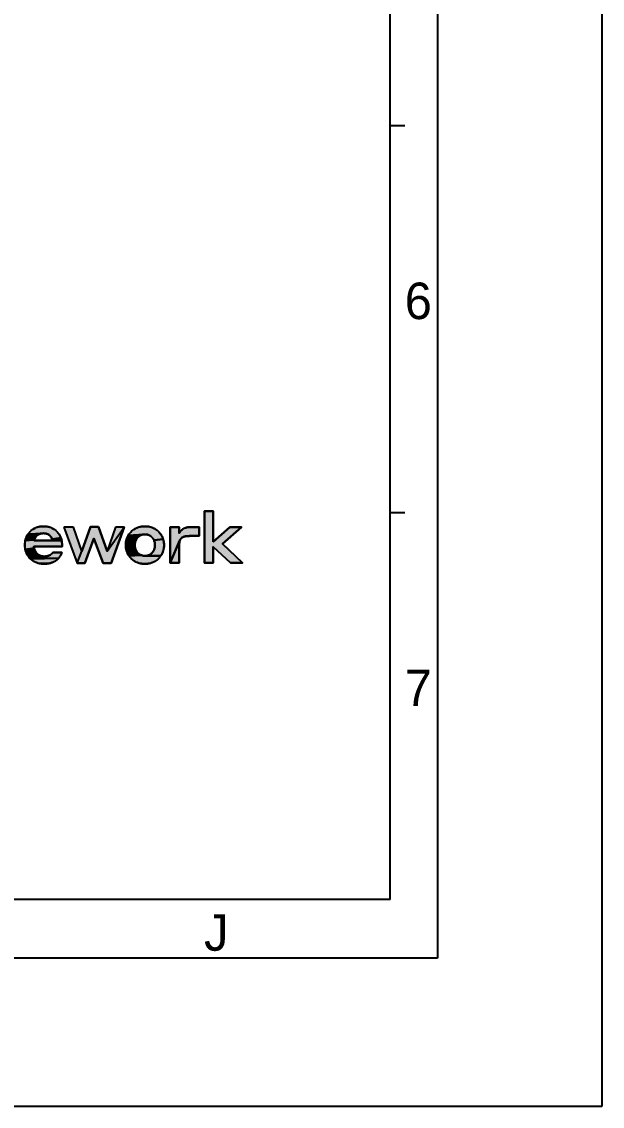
# Model space of a CAD drawing. Header units: millimetres. Extents: x 0 to 594, y 0 to 420.
# Drawn here: x 514.4 to 594, y 0 to 148.5 of the extents above; entities that cross this region are included whole.
import ezdxf

# ---------------------------------------------------------------- set-up
doc = ezdxf.new("R2010")
doc.units = ezdxf.units.MM
doc.header["$LTSCALE"] = 32.67
doc.layers.get('0').update_dxf_attribs({"linetype": 'CONTINUOUS'})
doc.styles.add('TEXTSTYLE_2', font='txt')

msp = doc.modelspace()

# ---------------------------------------------------------------- hatches: boundary and pattern name
at = {"linetype": 'CONTINUOUS'}
for points in [[(540.691, 77.314), (542.932, 79.303), (544.544, 79.303), (541.947, 77.024), (544.679, 74.417), (543.028, 74.417), (540.691, 76.638), (540.691, 74.417), (539.475, 74.417), (539.475, 81.524), (540.691, 81.524)], [(517.206, 79.421), (517.416, 79.428), (517.628, 79.421), (517.834, 79.401), (518.032, 79.366), (518.223, 79.319), (518.407, 79.259), (518.582, 79.186), (518.749, 79.101), (518.907, 79.004), (519.056, 78.896), (519.195, 78.776), (519.324, 78.645), (519.442, 78.503), (519.55, 78.351), (519.646, 78.188), (519.731, 78.016), (519.804, 77.834), (518.617, 77.693), (518.578, 77.779), (518.534, 77.86), (518.486, 77.937), (518.434, 78.009), (518.377, 78.076), (518.317, 78.138), (518.252, 78.195), (518.184, 78.247), (518.112, 78.293), (518.037, 78.335), (517.958, 78.371), (517.875, 78.402), (517.79, 78.427), (517.701, 78.447), (517.609, 78.461), (517.514, 78.47), (517.416, 78.472), (517.313, 78.469), (515.285, 78.358), (515.393, 78.507), (515.512, 78.647), (515.642, 78.776), (515.781, 78.895), (515.93, 79.003), (516.088, 79.099), (516.254, 79.184), (516.43, 79.257), (516.613, 79.318), (516.803, 79.366), (517.001, 79.4)], [(524.955, 79.342), (526.152, 76.049), (528.47, 79.303), (526.684, 74.378), (525.573, 74.378), (524.327, 77.777), (523.091, 74.378), (522.01, 74.378), (522.657, 76.02), (523.864, 79.342)], [(531.316, 79.428), (531.526, 79.421), (531.73, 79.399), (531.929, 79.364), (532.122, 79.315), (532.308, 79.254), (532.487, 79.179), (532.658, 79.093), (532.82, 78.995), (532.974, 78.886), (533.118, 78.766), (533.253, 78.635), (533.377, 78.495), (533.49, 78.345), (533.592, 78.187), (533.682, 78.019), (533.759, 77.844), (533.824, 77.661), (532.566, 77.514), (532.521, 77.61), (532.469, 77.7), (532.412, 77.786), (532.348, 77.867), (532.279, 77.942), (532.204, 78.011), (532.124, 78.075), (532.039, 78.132), (531.948, 78.182), (531.854, 78.225), (531.754, 78.261), (531.651, 78.29), (531.543, 78.311), (531.431, 78.323), (531.316, 78.328), (531.199, 78.323), (529.028, 78.187), (529.13, 78.345), (529.243, 78.495), (529.367, 78.635), (529.501, 78.766), (529.646, 78.886), (529.8, 78.995), (529.963, 79.093), (530.134, 79.179), (530.314, 79.254), (530.501, 79.315), (530.695, 79.364), (530.896, 79.399), (531.103, 79.421)], [(537.484, 79.329), (537.61, 79.332), (538.75, 79.332), (538.75, 78.106), (537.446, 78.106), (537.319, 78.104), (537.199, 78.098), (537.085, 78.089), (536.979, 78.076), (536.878, 78.06), (536.784, 78.039), (536.696, 78.015), (536.614, 77.987), (536.539, 77.955), (536.468, 77.919), (536.404, 77.879), (536.345, 77.835), (536.287, 77.783), (536.235, 77.726), (536.19, 77.663), (536.15, 77.596), (536.116, 77.524), (534.8, 74.417), (534.8, 79.303), (536.027, 79.303), (536.027, 78.482), (536.055, 78.542), (536.091, 78.608), (536.136, 78.678), (536.189, 78.752), (536.253, 78.827), (536.327, 78.902), (536.39, 78.958), (536.46, 79.012), (536.537, 79.064), (536.622, 79.113), (536.714, 79.159), (536.815, 79.201), (536.924, 79.238), (537.042, 79.27), (537.143, 79.292), (537.25, 79.309), (537.364, 79.321)], [(518.681, 77.507), (519.912, 77.443), (519.947, 77.234), (519.968, 77.017), (519.975, 76.657), (516.093, 76.657), (516.105, 76.55), (516.123, 76.445), (514.921, 76.256), (514.886, 76.451), (514.865, 76.653), (514.857, 76.86), (514.865, 77.073), (514.886, 77.28), (514.921, 77.48), (516.159, 77.599), (516.132, 77.507)], [(516.191, 77.688), (516.159, 77.599), (514.921, 77.48), (514.969, 77.672), (516.27, 77.853), (516.228, 77.773)], [(516.316, 77.929), (516.27, 77.853), (514.969, 77.672), (515.03, 77.856), (516.367, 78)], [(516.423, 78.067), (516.367, 78), (515.03, 77.856), (515.103, 78.032), (516.548, 78.187), (516.484, 78.13)], [(516.617, 78.24), (516.548, 78.187), (515.103, 78.032), (515.188, 78.2), (516.768, 78.33), (516.69, 78.287)], [(516.849, 78.367), (516.768, 78.33), (515.188, 78.2), (515.285, 78.358), (517.313, 78.469), (517.213, 78.46), (517.116, 78.446), (517.023, 78.425), (516.934, 78.399)], [(519.804, 77.834), (519.865, 77.643), (519.912, 77.443), (518.681, 77.507), (518.651, 77.602), (518.617, 77.693)], [(529.984, 77.307), (529.959, 77.2), (528.687, 77.07), (528.71, 77.273), (530.017, 77.41)], [(530.056, 77.51), (530.017, 77.41), (528.71, 77.273), (528.747, 77.47), (530.101, 77.605)], [(530.153, 77.696), (530.101, 77.605), (528.747, 77.47), (528.797, 77.661), (530.211, 77.782)], [(530.275, 77.863), (530.211, 77.782), (528.797, 77.661), (528.862, 77.844), (530.42, 78.008), (530.345, 77.939)], [(530.5, 78.072), (530.42, 78.008), (528.862, 77.844), (528.939, 78.019), (530.677, 78.18), (530.586, 78.129)], [(530.772, 78.224), (530.677, 78.18), (528.939, 78.019), (529.028, 78.187), (531.199, 78.323), (531.086, 78.31), (530.977, 78.289), (530.873, 78.26)], [(533.824, 77.661), (533.875, 77.47), (533.912, 77.273), (533.935, 77.07), (533.942, 76.86), (533.935, 76.65), (533.912, 76.447), (533.875, 76.249), (533.824, 76.059), (533.759, 75.876), (533.682, 75.7), (533.592, 75.533), (533.49, 75.374), (531.431, 75.396), (531.543, 75.409), (531.651, 75.43), (531.754, 75.458), (531.854, 75.494), (531.948, 75.538), (532.039, 75.588), (532.124, 75.645), (532.204, 75.708), (532.279, 75.778), (532.348, 75.853), (532.412, 75.934), (532.469, 76.019), (532.521, 76.11), (532.566, 76.206), (532.605, 76.306), (532.638, 76.409), (532.663, 76.517), (532.682, 76.628), (532.693, 76.743), (532.697, 76.86), (532.693, 76.977), (532.682, 77.092), (532.663, 77.203), (532.638, 77.31), (532.605, 77.414), (532.566, 77.514)], [(536.027, 76.985), (536.027, 74.417), (534.8, 74.417), (536.116, 77.524), (536.088, 77.447), (536.066, 77.365), (536.048, 77.278), (536.036, 77.186), (536.029, 77.088)], [(516.148, 76.343), (516.178, 76.244), (514.969, 76.066), (514.921, 76.256), (516.123, 76.445)], [(516.215, 76.149), (516.258, 76.057), (515.031, 75.884), (514.969, 76.066), (516.178, 76.244)], [(516.361, 75.887), (516.421, 75.809), (515.105, 75.709), (515.031, 75.884), (516.258, 76.057), (516.307, 75.97)], [(516.486, 75.735), (516.556, 75.666), (515.192, 75.542), (515.105, 75.709), (516.421, 75.809)], [(518.68, 75.816), (518.7, 75.846), (519.917, 75.846), (519.894, 75.739), (519.854, 75.62), (519.797, 75.491), (519.722, 75.357), (519.628, 75.22), (519.516, 75.082), (515.655, 74.961), (515.523, 75.092), (515.401, 75.233), (517.513, 75.315), (517.605, 75.317), (517.692, 75.322), (517.775, 75.331), (517.854, 75.343), (517.928, 75.357), (518.016, 75.379), (518.098, 75.404), (518.174, 75.432), (518.244, 75.463), (518.308, 75.496), (518.367, 75.53), (518.421, 75.565), (518.47, 75.601), (518.528, 75.648), (518.577, 75.695), (518.619, 75.739), (518.653, 75.779)], [(529.94, 77.089), (529.929, 76.976), (529.925, 76.86), (528.687, 76.65), (528.68, 76.86), (528.687, 77.07), (529.959, 77.2)], [(529.929, 76.744), (529.94, 76.631), (528.71, 76.447), (528.687, 76.65), (529.925, 76.86)], [(529.959, 76.52), (529.984, 76.413), (528.747, 76.249), (528.71, 76.447), (529.94, 76.631)], [(530.017, 76.31), (530.056, 76.21), (528.797, 76.059), (528.747, 76.249), (529.984, 76.413)], [(530.101, 76.115), (530.153, 76.024), (528.862, 75.876), (528.797, 76.059), (530.056, 76.21)], [(530.211, 75.938), (530.275, 75.857), (528.939, 75.7), (528.862, 75.876), (530.153, 76.024)], [(530.42, 75.711), (530.5, 75.648), (529.028, 75.533), (528.939, 75.7), (530.275, 75.857), (530.345, 75.781)], [(516.712, 75.545), (516.797, 75.493), (515.29, 75.383), (515.192, 75.542), (516.556, 75.666), (516.632, 75.603)], [(516.981, 75.408), (517.079, 75.375), (515.401, 75.233), (515.29, 75.383), (516.797, 75.493), (516.887, 75.448)], [(517.513, 75.315), (515.401, 75.233), (517.079, 75.375), (517.182, 75.349), (517.288, 75.33), (517.399, 75.319)], [(519.418, 74.98), (519.309, 74.881), (519.188, 74.785), (519.054, 74.694), (518.908, 74.61), (518.75, 74.532), (518.578, 74.464), (518.393, 74.405), (516.864, 74.357), (516.664, 74.406), (516.472, 74.469), (516.29, 74.544), (516.116, 74.631), (515.953, 74.73), (515.799, 74.84), (515.655, 74.961), (519.516, 75.082)], [(518.235, 74.366), (518.068, 74.334), (517.893, 74.311), (517.707, 74.297), (517.513, 74.292), (517.289, 74.299), (517.073, 74.321), (516.864, 74.357), (518.393, 74.405)], [(530.677, 75.539), (530.772, 75.496), (529.13, 75.374), (529.028, 75.533), (530.5, 75.648), (530.586, 75.59)], [(531.316, 75.392), (531.431, 75.396), (533.49, 75.374), (533.377, 75.225), (533.253, 75.084), (533.118, 74.954), (532.974, 74.834), (532.82, 74.725), (532.658, 74.627), (532.487, 74.54), (532.308, 74.466), (532.122, 74.404), (531.929, 74.355), (531.73, 74.32), (531.526, 74.298), (531.316, 74.291), (531.103, 74.298), (530.896, 74.32), (530.695, 74.355), (530.501, 74.404), (530.314, 74.466), (530.134, 74.54), (529.963, 74.627), (529.8, 74.725), (529.646, 74.834), (529.501, 74.954), (529.367, 75.084), (529.243, 75.225), (529.13, 75.374), (530.772, 75.496), (530.873, 75.459), (530.977, 75.43), (531.086, 75.409), (531.199, 75.396)]]:
    msp.add_hatch(color=7, dxfattribs=at).paths.add_polyline_path(points)

# ---------------------------------------------------------------- linework, layer by layer
at = {"color": 7, "linetype": 'CONTINUOUS'}
for p, q in [((594, 0), (594, 420)), ((571.422, 405.309), (571.422, 20.309)), ((564.922, 28.309), (564.922, 397.309)), ((564.922, 134.309), (566.922, 134.309)), ((540.691, 81.524), (539.475, 81.524)), ((539.475, 81.524), (539.475, 74.417)), ((540.691, 77.314), (540.691, 81.524)), ((564.922, 81.309), (566.922, 81.309)), ((521.527, 79.303), (520.185, 79.303)), ((520.185, 79.303), (522.01, 74.378)), ((522.657, 76.02), (521.527, 79.303)), ((523.864, 79.342), (522.657, 76.02)), ((524.955, 79.342), (523.864, 79.342)), ((526.152, 76.049), (524.955, 79.342)), ((527.272, 79.303), (526.152, 76.049)), ((526.684, 74.378), (528.47, 79.303)), ((528.47, 79.303), (527.272, 79.303)), ((536.027, 79.303), (534.8, 79.303)), ((534.8, 79.303), (534.8, 74.417)), ((536.027, 78.482), (536.027, 79.303)), ((538.75, 79.332), (537.61, 79.332)), ((538.75, 78.106), (538.75, 79.332)), ((542.932, 79.303), (540.691, 77.314)), ((541.947, 77.024), (544.544, 79.303)), ((544.544, 79.303), (542.932, 79.303)), ((518.681, 77.507), (516.132, 77.507)), ((523.091, 74.378), (524.327, 77.777)), ((524.327, 77.777), (525.573, 74.378)), ((537.446, 78.106), (538.75, 78.106)), ((516.093, 76.657), (519.975, 76.657)), ((519.917, 75.846), (518.7, 75.846)), ((536.027, 74.417), (536.027, 76.985)), ((540.691, 76.638), (543.028, 74.417)), ((540.691, 74.417), (540.691, 76.638)), ((544.679, 74.417), (541.947, 77.024)), ((522.01, 74.378), (523.091, 74.378)), ((525.573, 74.378), (526.684, 74.378)), ((534.8, 74.417), (536.027, 74.417)), ((539.475, 74.417), (540.691, 74.417)), ((543.028, 74.417), (544.679, 74.417)), ((564.922, 28.309), (26.422, 28.309)), ((571.422, 20.309), (20.422, 20.309)), ((0, 0), (594, 0))]:
    msp.add_line(p, q, dxfattribs=at)
for points in [[(540.691, 77.314), (542.932, 79.303), (544.544, 79.303), (541.947, 77.024), (544.679, 74.417), (543.028, 74.417), (540.691, 76.638), (540.691, 74.417), (539.475, 74.417), (539.475, 81.524), (540.691, 81.524), (540.691, 77.314)], [(517.416, 79.428), (517.351, 79.428), (517.285, 79.426), (517.221, 79.422), (517.157, 79.418), (517.094, 79.411), (517.031, 79.404), (516.969, 79.395), (516.907, 79.386), (516.846, 79.374), (516.786, 79.362), (516.727, 79.348), (516.668, 79.333), (516.61, 79.317), (516.553, 79.3), (516.496, 79.281), (516.44, 79.261), (516.385, 79.24), (516.331, 79.218), (516.277, 79.195), (516.224, 79.17), (516.172, 79.145), (516.121, 79.118), (516.071, 79.09), (516.022, 79.061), (515.973, 79.031), (515.925, 79), (515.878, 78.967), (515.832, 78.934), (515.787, 78.9), (515.743, 78.864), (515.7, 78.828), (515.657, 78.791), (515.616, 78.752), (515.576, 78.713), (515.536, 78.672), (515.498, 78.631), (515.46, 78.588), (515.424, 78.545), (515.388, 78.501), (515.354, 78.456), (515.321, 78.41), (515.288, 78.363), (515.257, 78.315), (515.227, 78.266), (515.198, 78.216), (515.17, 78.166), (515.143, 78.114), (515.117, 78.062), (515.093, 78.009), (515.069, 77.955), (515.047, 77.901), (515.026, 77.845), (515.006, 77.789), (514.987, 77.732), (514.97, 77.674), (514.953, 77.616), (514.938, 77.557), (514.924, 77.497), (514.912, 77.436), (514.901, 77.375), (514.891, 77.313), (514.882, 77.25), (514.874, 77.187), (514.868, 77.123), (514.864, 77.058), (514.86, 76.992), (514.858, 76.927), (514.857, 76.86)], [(517.206, 79.421), (517.416, 79.428), (517.628, 79.421), (517.834, 79.401), (518.032, 79.366), (518.223, 79.319), (518.407, 79.259), (518.582, 79.186), (518.749, 79.101), (518.907, 79.004), (519.056, 78.896), (519.195, 78.776), (519.324, 78.645), (519.442, 78.503), (519.55, 78.351), (519.646, 78.188), (519.731, 78.016), (519.804, 77.834), (518.617, 77.693), (518.578, 77.779), (518.534, 77.86), (518.486, 77.937), (518.434, 78.009), (518.377, 78.076), (518.317, 78.138), (518.252, 78.195), (518.184, 78.247), (518.112, 78.293), (518.037, 78.335), (517.958, 78.371), (517.875, 78.402), (517.79, 78.427), (517.701, 78.447), (517.609, 78.461), (517.514, 78.47), (517.416, 78.472), (517.313, 78.469), (515.285, 78.358), (515.393, 78.507), (515.512, 78.647), (515.642, 78.776), (515.781, 78.895), (515.93, 79.003), (516.088, 79.099), (516.254, 79.184), (516.43, 79.257), (516.613, 79.318), (516.803, 79.366), (517.001, 79.4), (517.206, 79.421)], [(519.975, 76.792), (519.974, 76.863), (519.972, 76.932), (519.969, 77.001), (519.964, 77.069), (519.958, 77.137), (519.951, 77.203), (519.942, 77.269), (519.932, 77.334), (519.921, 77.398), (519.909, 77.461), (519.895, 77.524), (519.88, 77.585), (519.864, 77.646), (519.846, 77.706), (519.828, 77.765), (519.808, 77.823), (519.787, 77.881), (519.765, 77.937), (519.742, 77.993), (519.717, 78.047), (519.691, 78.101), (519.665, 78.154), (519.637, 78.205), (519.608, 78.256), (519.578, 78.306), (519.547, 78.355), (519.515, 78.403), (519.481, 78.45), (519.447, 78.496), (519.412, 78.541), (519.375, 78.585), (519.338, 78.629), (519.3, 78.671), (519.26, 78.712), (519.22, 78.751), (519.179, 78.79), (519.137, 78.828), (519.093, 78.865), (519.049, 78.901), (519.004, 78.935), (518.958, 78.969), (518.911, 79.001), (518.864, 79.032), (518.815, 79.063), (518.766, 79.092), (518.715, 79.12), (518.664, 79.146), (518.612, 79.172), (518.559, 79.196), (518.506, 79.22), (518.451, 79.242), (518.396, 79.263), (518.34, 79.283), (518.284, 79.301), (518.226, 79.318), (518.168, 79.334), (518.109, 79.349), (518.049, 79.363), (517.989, 79.375), (517.928, 79.386), (517.866, 79.396), (517.804, 79.405), (517.741, 79.412), (517.677, 79.418), (517.613, 79.422), (517.548, 79.426), (517.483, 79.428), (517.416, 79.428)], [(524.955, 79.342), (526.152, 76.049), (528.47, 79.303), (526.684, 74.378), (525.573, 74.378), (524.327, 77.777), (523.091, 74.378), (522.01, 74.378), (522.657, 76.02), (523.864, 79.342), (524.955, 79.342)], [(531.316, 79.428), (531.25, 79.428), (531.186, 79.426), (531.121, 79.422), (531.058, 79.418), (530.994, 79.412), (530.932, 79.404), (530.87, 79.396), (530.808, 79.386), (530.747, 79.375), (530.687, 79.362), (530.627, 79.349), (530.568, 79.334), (530.509, 79.318), (530.452, 79.3), (530.394, 79.282), (530.338, 79.262), (530.282, 79.242), (530.227, 79.22), (530.173, 79.196), (530.119, 79.172), (530.066, 79.147), (530.014, 79.12), (529.963, 79.093), (529.912, 79.064), (529.863, 79.035), (529.814, 79.004), (529.766, 78.972), (529.718, 78.939), (529.672, 78.905), (529.626, 78.871), (529.582, 78.835), (529.538, 78.798), (529.495, 78.76), (529.453, 78.722), (529.412, 78.682), (529.373, 78.641), (529.334, 78.6), (529.295, 78.557), (529.258, 78.514), (529.222, 78.47), (529.187, 78.425), (529.154, 78.379), (529.121, 78.332), (529.089, 78.284), (529.058, 78.236), (529.028, 78.187), (529, 78.137), (528.972, 78.086), (528.946, 78.034), (528.921, 77.982), (528.897, 77.929), (528.874, 77.875), (528.853, 77.821), (528.832, 77.765), (528.813, 77.709), (528.795, 77.653), (528.778, 77.595), (528.763, 77.537), (528.749, 77.479), (528.736, 77.42), (528.724, 77.36), (528.714, 77.299), (528.705, 77.238), (528.697, 77.177), (528.691, 77.114), (528.686, 77.052), (528.683, 76.988), (528.68, 76.924), (528.68, 76.86)], [(531.316, 79.428), (531.526, 79.421), (531.73, 79.399), (531.929, 79.364), (532.122, 79.315), (532.308, 79.254), (532.487, 79.179), (532.658, 79.093), (532.82, 78.995), (532.974, 78.886), (533.118, 78.766), (533.253, 78.635), (533.377, 78.495), (533.49, 78.345), (533.592, 78.187), (533.682, 78.019), (533.759, 77.844), (533.824, 77.661), (532.566, 77.514), (532.521, 77.61), (532.469, 77.7), (532.412, 77.786), (532.348, 77.867), (532.279, 77.942), (532.204, 78.011), (532.124, 78.075), (532.039, 78.132), (531.948, 78.182), (531.854, 78.225), (531.754, 78.261), (531.651, 78.29), (531.543, 78.311), (531.431, 78.323), (531.316, 78.328), (531.199, 78.323), (529.028, 78.187), (529.13, 78.345), (529.243, 78.495), (529.367, 78.635), (529.501, 78.766), (529.646, 78.886), (529.8, 78.995), (529.963, 79.093), (530.134, 79.179), (530.314, 79.254), (530.501, 79.315), (530.695, 79.364), (530.896, 79.399), (531.103, 79.421), (531.316, 79.428)], [(533.942, 76.86), (533.941, 76.924), (533.939, 76.988), (533.936, 77.052), (533.931, 77.114), (533.925, 77.177), (533.917, 77.238), (533.908, 77.299), (533.897, 77.36), (533.886, 77.42), (533.873, 77.479), (533.859, 77.537), (533.843, 77.595), (533.826, 77.653), (533.808, 77.709), (533.789, 77.765), (533.768, 77.821), (533.747, 77.875), (533.724, 77.929), (533.7, 77.982), (533.674, 78.034), (533.648, 78.086), (533.62, 78.137), (533.592, 78.187), (533.562, 78.236), (533.531, 78.284), (533.499, 78.332), (533.466, 78.379), (533.432, 78.425), (533.397, 78.47), (533.361, 78.514), (533.324, 78.557), (533.286, 78.6), (533.247, 78.641), (533.207, 78.682), (533.166, 78.722), (533.124, 78.76), (533.081, 78.798), (533.038, 78.835), (532.993, 78.871), (532.948, 78.905), (532.901, 78.939), (532.854, 78.972), (532.806, 79.004), (532.757, 79.035), (532.708, 79.064), (532.658, 79.093), (532.606, 79.12), (532.555, 79.147), (532.502, 79.172), (532.449, 79.196), (532.394, 79.22), (532.34, 79.242), (532.284, 79.262), (532.228, 79.282), (532.171, 79.3), (532.114, 79.318), (532.056, 79.334), (531.997, 79.349), (531.938, 79.362), (531.878, 79.375), (531.818, 79.386), (531.757, 79.396), (531.695, 79.404), (531.633, 79.412), (531.571, 79.418), (531.508, 79.422), (531.444, 79.426), (531.38, 79.428), (531.316, 79.428)], [(537.484, 79.329), (537.61, 79.332), (538.75, 79.332), (538.75, 78.106), (537.446, 78.106), (537.319, 78.104), (537.199, 78.098), (537.085, 78.089), (536.979, 78.076), (536.878, 78.06), (536.784, 78.039), (536.696, 78.015), (536.614, 77.987), (536.539, 77.955), (536.468, 77.919), (536.404, 77.879), (536.345, 77.835), (536.287, 77.783), (536.235, 77.726), (536.19, 77.663), (536.15, 77.596), (536.116, 77.524), (534.8, 74.417), (534.8, 79.303), (536.027, 79.303), (536.027, 78.482), (536.055, 78.542), (536.091, 78.608), (536.136, 78.678), (536.189, 78.752), (536.253, 78.827), (536.327, 78.902), (536.39, 78.958), (536.46, 79.012), (536.537, 79.064), (536.622, 79.113), (536.714, 79.159), (536.815, 79.201), (536.924, 79.238), (537.042, 79.27), (537.143, 79.292), (537.25, 79.309), (537.364, 79.321), (537.484, 79.329)], [(537.61, 79.332), (537.57, 79.332), (537.53, 79.331), (537.491, 79.329), (537.453, 79.328), (537.416, 79.325), (537.379, 79.323), (537.342, 79.319), (537.306, 79.316), (537.271, 79.311), (537.237, 79.307), (537.203, 79.302), (537.169, 79.296), (537.137, 79.29), (537.105, 79.284), (537.073, 79.277), (537.042, 79.27), (537.007, 79.262), (536.974, 79.253), (536.94, 79.243), (536.908, 79.233), (536.876, 79.223), (536.845, 79.212), (536.815, 79.201), (536.785, 79.19), (536.756, 79.178), (536.728, 79.166), (536.7, 79.153), (536.673, 79.14), (536.647, 79.127), (536.622, 79.113), (536.593, 79.097), (536.564, 79.081), (536.537, 79.064), (536.51, 79.047), (536.485, 79.03), (536.46, 79.012), (536.436, 78.994), (536.412, 78.976), (536.39, 78.958), (536.368, 78.939), (536.347, 78.921), (536.327, 78.902), (536.305, 78.882), (536.285, 78.861), (536.265, 78.841), (536.246, 78.82), (536.228, 78.8), (536.211, 78.779), (536.194, 78.759), (536.179, 78.738), (536.164, 78.718), (536.149, 78.698), (536.136, 78.678), (536.123, 78.659), (536.11, 78.639), (536.099, 78.62), (536.088, 78.601), (536.077, 78.583), (536.067, 78.565), (536.058, 78.548), (536.049, 78.53), (536.041, 78.514), (536.034, 78.498), (536.027, 78.482)], [(518.681, 77.507), (519.912, 77.443), (519.947, 77.234), (519.968, 77.017), (519.975, 76.657), (516.093, 76.657), (516.105, 76.55), (516.123, 76.445), (514.921, 76.256), (514.886, 76.451), (514.865, 76.653), (514.857, 76.86), (514.865, 77.073), (514.886, 77.28), (514.921, 77.48), (516.159, 77.599), (516.132, 77.507), (518.681, 77.507)], [(516.191, 77.688), (516.159, 77.599), (514.921, 77.48), (514.969, 77.672), (516.27, 77.853), (516.228, 77.773), (516.191, 77.688)], [(516.316, 77.929), (516.27, 77.853), (514.969, 77.672), (515.03, 77.856), (516.367, 78), (516.316, 77.929)], [(516.423, 78.067), (516.367, 78), (515.03, 77.856), (515.103, 78.032), (516.548, 78.187), (516.484, 78.13), (516.423, 78.067)], [(516.617, 78.24), (516.548, 78.187), (515.103, 78.032), (515.188, 78.2), (516.768, 78.33), (516.69, 78.287), (516.617, 78.24)], [(516.849, 78.367), (516.768, 78.33), (515.188, 78.2), (515.285, 78.358), (517.313, 78.469), (517.213, 78.46), (517.116, 78.446), (517.023, 78.425), (516.934, 78.399), (516.849, 78.367)], [(516.132, 77.507), (516.14, 77.536), (516.148, 77.565), (516.157, 77.593), (516.166, 77.622), (516.176, 77.649), (516.186, 77.677), (516.197, 77.704), (516.208, 77.73), (516.22, 77.756), (516.232, 77.782), (516.245, 77.807), (516.258, 77.832), (516.272, 77.857), (516.286, 77.881), (516.3, 77.904), (516.315, 77.928), (516.331, 77.951), (516.347, 77.973), (516.363, 77.995), (516.38, 78.016), (516.397, 78.037), (516.415, 78.058), (516.433, 78.078), (516.451, 78.098), (516.47, 78.117), (516.49, 78.136), (516.51, 78.154), (516.53, 78.172), (516.55, 78.189), (516.571, 78.206), (516.593, 78.222), (516.615, 78.238), (516.637, 78.254), (516.66, 78.269), (516.683, 78.283), (516.707, 78.297), (516.73, 78.31), (516.755, 78.323), (516.78, 78.336), (516.805, 78.348), (516.83, 78.359), (516.856, 78.37), (516.882, 78.38), (516.909, 78.39), (516.936, 78.399), (516.963, 78.408), (516.991, 78.416), (517.019, 78.424), (517.047, 78.431), (517.076, 78.437), (517.105, 78.443), (517.135, 78.449), (517.165, 78.454), (517.195, 78.458), (517.226, 78.462), (517.257, 78.465), (517.288, 78.468), (517.32, 78.47), (517.352, 78.471), (517.384, 78.472), (517.416, 78.472)], [(517.416, 78.472), (517.448, 78.472), (517.479, 78.471), (517.509, 78.47), (517.54, 78.468), (517.57, 78.465), (517.6, 78.462), (517.629, 78.458), (517.658, 78.454), (517.687, 78.449), (517.716, 78.444), (517.744, 78.438), (517.772, 78.431), (517.8, 78.424), (517.827, 78.417), (517.854, 78.408), (517.881, 78.4), (517.907, 78.39), (517.933, 78.381), (517.959, 78.37), (517.985, 78.359), (518.01, 78.348), (518.034, 78.336), (518.059, 78.324), (518.083, 78.311), (518.106, 78.297), (518.129, 78.283), (518.152, 78.268), (518.175, 78.253), (518.197, 78.238), (518.219, 78.221), (518.24, 78.205), (518.261, 78.188), (518.282, 78.17), (518.302, 78.152), (518.322, 78.133), (518.342, 78.114), (518.361, 78.094), (518.379, 78.074), (518.398, 78.053), (518.415, 78.032), (518.433, 78.01), (518.45, 77.988), (518.466, 77.965), (518.483, 77.942), (518.498, 77.918), (518.514, 77.894), (518.529, 77.87), (518.543, 77.845), (518.557, 77.819), (518.571, 77.793), (518.584, 77.766), (518.596, 77.739), (518.609, 77.712), (518.62, 77.684), (518.632, 77.656), (518.642, 77.627), (518.653, 77.597), (518.663, 77.568), (518.672, 77.537), (518.681, 77.507)], [(519.804, 77.834), (519.865, 77.643), (519.912, 77.443), (518.681, 77.507), (518.651, 77.602), (518.617, 77.693), (519.804, 77.834)], [(529.984, 77.307), (529.959, 77.2), (528.687, 77.07), (528.71, 77.273), (530.017, 77.41), (529.984, 77.307)], [(530.056, 77.51), (530.017, 77.41), (528.71, 77.273), (528.747, 77.47), (530.101, 77.605), (530.056, 77.51)], [(530.153, 77.696), (530.101, 77.605), (528.747, 77.47), (528.797, 77.661), (530.211, 77.782), (530.153, 77.696)], [(530.275, 77.863), (530.211, 77.782), (528.797, 77.661), (528.862, 77.844), (530.42, 78.008), (530.345, 77.939), (530.275, 77.863)], [(530.5, 78.072), (530.42, 78.008), (528.862, 77.844), (528.939, 78.019), (530.677, 78.18), (530.586, 78.129), (530.5, 78.072)], [(530.772, 78.224), (530.677, 78.18), (528.939, 78.019), (529.028, 78.187), (531.199, 78.323), (531.086, 78.31), (530.977, 78.289), (530.873, 78.26), (530.772, 78.224)], [(529.925, 76.86), (529.926, 76.896), (529.927, 76.931), (529.929, 76.966), (529.931, 77.001), (529.934, 77.035), (529.938, 77.07), (529.942, 77.104), (529.948, 77.138), (529.953, 77.171), (529.96, 77.204), (529.967, 77.237), (529.975, 77.27), (529.983, 77.302), (529.992, 77.334), (530.002, 77.366), (530.012, 77.397), (530.023, 77.428), (530.035, 77.458), (530.047, 77.489), (530.059, 77.518), (530.073, 77.548), (530.087, 77.577), (530.101, 77.605), (530.116, 77.633), (530.132, 77.661), (530.148, 77.688), (530.165, 77.715), (530.183, 77.742), (530.201, 77.768), (530.219, 77.793), (530.238, 77.818), (530.258, 77.842), (530.278, 77.866), (530.299, 77.89), (530.32, 77.913), (530.341, 77.935), (530.364, 77.957), (530.386, 77.979), (530.41, 78), (530.433, 78.02), (530.458, 78.04), (530.482, 78.059), (530.508, 78.077), (530.533, 78.095), (530.559, 78.113), (530.586, 78.129), (530.613, 78.146), (530.641, 78.161), (530.669, 78.176), (530.697, 78.19), (530.726, 78.204), (530.755, 78.217), (530.785, 78.229), (530.815, 78.241), (530.846, 78.252), (530.877, 78.262), (530.908, 78.271), (530.94, 78.28), (530.973, 78.288), (531.005, 78.296), (531.038, 78.302), (531.072, 78.308), (531.105, 78.313), (531.139, 78.318), (531.174, 78.321), (531.209, 78.324), (531.244, 78.326), (531.28, 78.327), (531.316, 78.328)], [(531.316, 78.328), (531.351, 78.327), (531.386, 78.326), (531.421, 78.324), (531.456, 78.321), (531.49, 78.318), (531.524, 78.313), (531.557, 78.308), (531.59, 78.303), (531.623, 78.296), (531.655, 78.289), (531.687, 78.281), (531.719, 78.272), (531.75, 78.263), (531.781, 78.253), (531.811, 78.242), (531.841, 78.23), (531.87, 78.218), (531.9, 78.205), (531.928, 78.192), (531.957, 78.178), (531.984, 78.163), (532.012, 78.148), (532.039, 78.132), (532.065, 78.115), (532.091, 78.098), (532.117, 78.08), (532.142, 78.061), (532.166, 78.042), (532.19, 78.023), (532.214, 78.003), (532.237, 77.982), (532.26, 77.961), (532.282, 77.939), (532.303, 77.917), (532.324, 77.894), (532.345, 77.87), (532.365, 77.846), (532.385, 77.822), (532.404, 77.797), (532.422, 77.772), (532.44, 77.746), (532.457, 77.719), (532.474, 77.693), (532.49, 77.665), (532.506, 77.638), (532.521, 77.61), (532.535, 77.581), (532.549, 77.552), (532.563, 77.523), (532.575, 77.493), (532.588, 77.463), (532.599, 77.432), (532.61, 77.401), (532.62, 77.37), (532.63, 77.338), (532.639, 77.306), (532.647, 77.273), (532.655, 77.241), (532.662, 77.207), (532.669, 77.174), (532.674, 77.14), (532.68, 77.106), (532.684, 77.072), (532.688, 77.037), (532.691, 77.002), (532.693, 76.967), (532.695, 76.932), (532.696, 76.896), (532.697, 76.86)], [(533.824, 77.661), (533.875, 77.47), (533.912, 77.273), (533.935, 77.07), (533.942, 76.86), (533.935, 76.65), (533.912, 76.447), (533.875, 76.249), (533.824, 76.059), (533.759, 75.876), (533.682, 75.7), (533.592, 75.533), (533.49, 75.374), (531.431, 75.396), (531.543, 75.409), (531.651, 75.43), (531.754, 75.458), (531.854, 75.494), (531.948, 75.538), (532.039, 75.588), (532.124, 75.645), (532.204, 75.708), (532.279, 75.778), (532.348, 75.853), (532.412, 75.934), (532.469, 76.019), (532.521, 76.11), (532.566, 76.206), (532.605, 76.306), (532.638, 76.409), (532.663, 76.517), (532.682, 76.628), (532.693, 76.743), (532.697, 76.86), (532.693, 76.977), (532.682, 77.092), (532.663, 77.203), (532.638, 77.31), (532.605, 77.414), (532.566, 77.514), (533.824, 77.661)], [(536.027, 76.985), (536.027, 74.417), (534.8, 74.417), (536.116, 77.524), (536.088, 77.447), (536.066, 77.365), (536.048, 77.278), (536.036, 77.186), (536.029, 77.088), (536.027, 76.985)], [(536.027, 76.985), (536.027, 77.018), (536.028, 77.051), (536.029, 77.082), (536.03, 77.114), (536.032, 77.144), (536.035, 77.175), (536.038, 77.204), (536.042, 77.234), (536.046, 77.262), (536.05, 77.291), (536.056, 77.318), (536.061, 77.346), (536.067, 77.372), (536.074, 77.399), (536.081, 77.424), (536.089, 77.449), (536.097, 77.474), (536.106, 77.498), (536.116, 77.522), (536.126, 77.545), (536.136, 77.568), (536.147, 77.59), (536.159, 77.612), (536.171, 77.633), (536.184, 77.654), (536.197, 77.674), (536.211, 77.694), (536.226, 77.713), (536.241, 77.732), (536.257, 77.751), (536.273, 77.769), (536.29, 77.786), (536.308, 77.803), (536.326, 77.819), (536.345, 77.835), (536.363, 77.85), (536.382, 77.863), (536.401, 77.877), (536.42, 77.89), (536.441, 77.903), (536.461, 77.915), (536.483, 77.927), (536.505, 77.938), (536.527, 77.949), (536.55, 77.96), (536.574, 77.971), (536.598, 77.98), (536.623, 77.99), (536.648, 77.999), (536.674, 78.008), (536.701, 78.016), (536.728, 78.024), (536.756, 78.032), (536.784, 78.039), (536.813, 78.046), (536.843, 78.053), (536.873, 78.059), (536.904, 78.064), (536.936, 78.07), (536.968, 78.075), (537.001, 78.079), (537.034, 78.084), (537.068, 78.087), (537.103, 78.091), (537.138, 78.094), (537.174, 78.097), (537.211, 78.099), (537.249, 78.101), (537.287, 78.103), (537.325, 78.104), (537.365, 78.105), (537.405, 78.105), (537.446, 78.106)], [(514.857, 76.86), (514.858, 76.796), (514.86, 76.733), (514.863, 76.671), (514.868, 76.609), (514.874, 76.547), (514.881, 76.486), (514.89, 76.425), (514.899, 76.365), (514.91, 76.306), (514.923, 76.247), (514.936, 76.189), (514.951, 76.131), (514.967, 76.074), (514.984, 76.018), (515.003, 75.962), (515.022, 75.907), (515.043, 75.853), (515.065, 75.799), (515.088, 75.746), (515.112, 75.694), (515.138, 75.643), (515.164, 75.592), (515.192, 75.542), (515.221, 75.493), (515.25, 75.444), (515.281, 75.396), (515.314, 75.35), (515.347, 75.304), (515.381, 75.258), (515.416, 75.214), (515.452, 75.171), (515.49, 75.128), (515.528, 75.086), (515.568, 75.045), (515.608, 75.006), (515.649, 74.967), (515.692, 74.929), (515.735, 74.892), (515.78, 74.856), (515.825, 74.82), (515.871, 74.786), (515.918, 74.753), (515.966, 74.721), (516.015, 74.69), (516.065, 74.66), (516.116, 74.631), (516.168, 74.604), (516.221, 74.577), (516.274, 74.551), (516.329, 74.527), (516.384, 74.503), (516.44, 74.481), (516.497, 74.46), (516.555, 74.44), (516.613, 74.421), (516.672, 74.404), (516.733, 74.388), (516.794, 74.373), (516.855, 74.359), (516.918, 74.346), (516.981, 74.335), (517.045, 74.325), (517.11, 74.316), (517.175, 74.309), (517.241, 74.303), (517.308, 74.298), (517.376, 74.294), (517.444, 74.292), (517.513, 74.292)], [(516.148, 76.343), (516.178, 76.244), (514.969, 76.066), (514.921, 76.256), (516.123, 76.445), (516.148, 76.343)], [(516.215, 76.149), (516.258, 76.057), (515.031, 75.884), (514.969, 76.066), (516.178, 76.244), (516.215, 76.149)], [(516.361, 75.887), (516.421, 75.809), (515.105, 75.709), (515.031, 75.884), (516.258, 76.057), (516.307, 75.97), (516.361, 75.887)], [(516.486, 75.735), (516.556, 75.666), (515.192, 75.542), (515.105, 75.709), (516.421, 75.809), (516.486, 75.735)], [(518.68, 75.816), (518.7, 75.846), (519.917, 75.846), (519.894, 75.739), (519.854, 75.62), (519.797, 75.491), (519.722, 75.357), (519.628, 75.22), (519.516, 75.082), (515.655, 74.961), (515.523, 75.092), (515.401, 75.233), (517.513, 75.315), (517.605, 75.317), (517.692, 75.322), (517.775, 75.331), (517.854, 75.343), (517.928, 75.357), (518.016, 75.379), (518.098, 75.404), (518.174, 75.432), (518.244, 75.463), (518.308, 75.496), (518.367, 75.53), (518.421, 75.565), (518.47, 75.601), (518.528, 75.648), (518.577, 75.695), (518.619, 75.739), (518.653, 75.779), (518.68, 75.816)], [(517.513, 75.315), (517.476, 75.315), (517.44, 75.317), (517.404, 75.319), (517.368, 75.321), (517.333, 75.325), (517.298, 75.329), (517.264, 75.334), (517.23, 75.34), (517.196, 75.346), (517.163, 75.354), (517.13, 75.361), (517.098, 75.37), (517.066, 75.379), (517.034, 75.389), (517.003, 75.4), (516.972, 75.412), (516.942, 75.424), (516.912, 75.436), (516.883, 75.45), (516.854, 75.464), (516.825, 75.478), (516.797, 75.493), (516.77, 75.509), (516.742, 75.526), (516.716, 75.543), (516.69, 75.561), (516.664, 75.579), (516.639, 75.598), (516.614, 75.617), (516.59, 75.637), (516.566, 75.657), (516.543, 75.678), (516.521, 75.7), (516.498, 75.722), (516.477, 75.745), (516.456, 75.768), (516.435, 75.791), (516.415, 75.816), (516.396, 75.84), (516.377, 75.865), (516.358, 75.891), (516.341, 75.917), (516.323, 75.943), (516.307, 75.97), (516.291, 75.998), (516.275, 76.025), (516.26, 76.053), (516.246, 76.082), (516.232, 76.111), (516.219, 76.14), (516.206, 76.17), (516.194, 76.2), (516.183, 76.231), (516.172, 76.262), (516.162, 76.293), (516.153, 76.324), (516.144, 76.356), (516.136, 76.389), (516.128, 76.421), (516.121, 76.454), (516.115, 76.487), (516.109, 76.521), (516.104, 76.554), (516.1, 76.588), (516.096, 76.623), (516.093, 76.657)], [(517.513, 74.292), (517.575, 74.292), (517.636, 74.294), (517.696, 74.296), (517.755, 74.299), (517.813, 74.304), (517.87, 74.309), (517.926, 74.315), (517.982, 74.322), (518.036, 74.329), (518.09, 74.338), (518.143, 74.347), (518.194, 74.357), (518.245, 74.368), (518.296, 74.38), (518.345, 74.392), (518.393, 74.405), (518.447, 74.421), (518.501, 74.437), (518.553, 74.455), (518.604, 74.473), (518.653, 74.492), (518.702, 74.512), (518.75, 74.532), (518.797, 74.554), (518.842, 74.576), (518.887, 74.598), (518.93, 74.621), (518.973, 74.645), (519.014, 74.669), (519.054, 74.694), (519.097, 74.721), (519.138, 74.749), (519.178, 74.778), (519.217, 74.807), (519.254, 74.836), (519.291, 74.866), (519.326, 74.896), (519.361, 74.926), (519.394, 74.957), (519.426, 74.988), (519.457, 75.019), (519.487, 75.05), (519.516, 75.082), (519.546, 75.116), (519.575, 75.151), (519.602, 75.185), (519.628, 75.22), (519.654, 75.254), (519.678, 75.289), (519.7, 75.323), (519.722, 75.357), (519.742, 75.391), (519.762, 75.425), (519.78, 75.458), (519.797, 75.491), (519.813, 75.524), (519.828, 75.556), (519.841, 75.588), (519.854, 75.62), (519.865, 75.65), (519.876, 75.68), (519.885, 75.71), (519.894, 75.739), (519.901, 75.767), (519.907, 75.794), (519.913, 75.82), (519.917, 75.846)], [(518.7, 75.846), (518.696, 75.839), (518.691, 75.832), (518.686, 75.824), (518.68, 75.816), (518.674, 75.807), (518.667, 75.798), (518.66, 75.789), (518.653, 75.779), (518.645, 75.77), (518.636, 75.76), (518.628, 75.749), (518.619, 75.739), (518.609, 75.728), (518.599, 75.717), (518.588, 75.706), (518.577, 75.695), (518.565, 75.683), (518.553, 75.672), (518.541, 75.66), (518.528, 75.648), (518.514, 75.636), (518.5, 75.624), (518.485, 75.613), (518.47, 75.601), (518.454, 75.589), (518.438, 75.577), (518.421, 75.565), (518.404, 75.553), (518.386, 75.541), (518.367, 75.53), (518.348, 75.518), (518.328, 75.507), (518.308, 75.496), (518.287, 75.485), (518.266, 75.474), (518.244, 75.463), (518.224, 75.454), (518.204, 75.445), (518.184, 75.437), (518.163, 75.428), (518.142, 75.42), (518.12, 75.412), (518.098, 75.404), (518.075, 75.397), (518.052, 75.389), (518.028, 75.382), (518.004, 75.376), (517.979, 75.369), (517.954, 75.363), (517.928, 75.357), (517.904, 75.352), (517.879, 75.347), (517.854, 75.343), (517.828, 75.338), (517.802, 75.335), (517.775, 75.331), (517.748, 75.328), (517.72, 75.325), (517.692, 75.322), (517.663, 75.32), (517.634, 75.318), (517.605, 75.317), (517.574, 75.316), (517.544, 75.315), (517.513, 75.315)], [(529.94, 77.089), (529.929, 76.976), (529.925, 76.86), (528.687, 76.65), (528.68, 76.86), (528.687, 77.07), (529.959, 77.2), (529.94, 77.089)], [(528.68, 76.86), (528.68, 76.796), (528.683, 76.732), (528.686, 76.668), (528.691, 76.606), (528.697, 76.543), (528.705, 76.482), (528.714, 76.421), (528.724, 76.36), (528.736, 76.3), (528.749, 76.241), (528.763, 76.182), (528.778, 76.124), (528.795, 76.067), (528.813, 76.01), (528.832, 75.955), (528.853, 75.899), (528.874, 75.845), (528.897, 75.791), (528.921, 75.738), (528.946, 75.685), (528.972, 75.634), (529, 75.583), (529.028, 75.533), (529.058, 75.484), (529.089, 75.435), (529.121, 75.388), (529.154, 75.341), (529.187, 75.295), (529.222, 75.25), (529.258, 75.206), (529.295, 75.162), (529.334, 75.12), (529.373, 75.078), (529.412, 75.038), (529.453, 74.998), (529.495, 74.959), (529.538, 74.922), (529.582, 74.885), (529.626, 74.849), (529.672, 74.814), (529.718, 74.78), (529.766, 74.748), (529.814, 74.716), (529.863, 74.685), (529.912, 74.655), (529.963, 74.627), (530.014, 74.599), (530.066, 74.573), (530.119, 74.547), (530.173, 74.523), (530.227, 74.5), (530.282, 74.478), (530.338, 74.457), (530.394, 74.438), (530.452, 74.419), (530.509, 74.402), (530.568, 74.386), (530.627, 74.371), (530.687, 74.357), (530.747, 74.345), (530.808, 74.334), (530.87, 74.324), (530.932, 74.315), (530.994, 74.308), (531.058, 74.302), (531.121, 74.297), (531.186, 74.294), (531.25, 74.292), (531.316, 74.291)], [(529.929, 76.744), (529.94, 76.631), (528.71, 76.447), (528.687, 76.65), (529.925, 76.86), (529.929, 76.744)], [(529.959, 76.52), (529.984, 76.413), (528.747, 76.249), (528.71, 76.447), (529.94, 76.631), (529.959, 76.52)], [(530.017, 76.31), (530.056, 76.21), (528.797, 76.059), (528.747, 76.249), (529.984, 76.413), (530.017, 76.31)], [(530.101, 76.115), (530.153, 76.024), (528.862, 75.876), (528.797, 76.059), (530.056, 76.21), (530.101, 76.115)], [(530.211, 75.938), (530.275, 75.857), (528.939, 75.7), (528.862, 75.876), (530.153, 76.024), (530.211, 75.938)], [(530.42, 75.711), (530.5, 75.648), (529.028, 75.533), (528.939, 75.7), (530.275, 75.857), (530.345, 75.781), (530.42, 75.711)], [(531.316, 75.392), (531.28, 75.392), (531.244, 75.394), (531.209, 75.396), (531.174, 75.398), (531.139, 75.402), (531.105, 75.406), (531.072, 75.411), (531.038, 75.417), (531.005, 75.424), (530.973, 75.431), (530.94, 75.439), (530.908, 75.448), (530.877, 75.458), (530.846, 75.468), (530.815, 75.479), (530.785, 75.49), (530.755, 75.503), (530.726, 75.516), (530.697, 75.529), (530.669, 75.544), (530.641, 75.558), (530.613, 75.574), (530.586, 75.59), (530.559, 75.607), (530.533, 75.624), (530.508, 75.642), (530.482, 75.661), (530.458, 75.68), (530.433, 75.7), (530.41, 75.72), (530.386, 75.741), (530.364, 75.762), (530.341, 75.784), (530.32, 75.807), (530.299, 75.83), (530.278, 75.853), (530.258, 75.877), (530.238, 75.902), (530.219, 75.927), (530.201, 75.952), (530.183, 75.978), (530.165, 76.005), (530.148, 76.031), (530.132, 76.059), (530.116, 76.086), (530.101, 76.115), (530.087, 76.143), (530.073, 76.172), (530.059, 76.202), (530.047, 76.231), (530.035, 76.261), (530.023, 76.292), (530.012, 76.323), (530.002, 76.354), (529.992, 76.386), (529.983, 76.418), (529.975, 76.45), (529.967, 76.483), (529.96, 76.515), (529.953, 76.549), (529.948, 76.582), (529.942, 76.616), (529.938, 76.65), (529.934, 76.684), (529.931, 76.719), (529.929, 76.754), (529.927, 76.789), (529.926, 76.824), (529.925, 76.86)], [(531.316, 74.291), (531.38, 74.292), (531.444, 74.294), (531.508, 74.297), (531.571, 74.302), (531.633, 74.308), (531.695, 74.315), (531.757, 74.324), (531.818, 74.334), (531.878, 74.345), (531.938, 74.357), (531.997, 74.371), (532.056, 74.386), (532.114, 74.402), (532.171, 74.419), (532.228, 74.438), (532.284, 74.457), (532.34, 74.478), (532.394, 74.5), (532.449, 74.523), (532.502, 74.547), (532.555, 74.573), (532.606, 74.599), (532.658, 74.627), (532.708, 74.655), (532.757, 74.685), (532.806, 74.716), (532.854, 74.748), (532.901, 74.78), (532.948, 74.814), (532.993, 74.849), (533.038, 74.885), (533.081, 74.922), (533.124, 74.959), (533.166, 74.998), (533.207, 75.038), (533.247, 75.078), (533.286, 75.12), (533.324, 75.162), (533.361, 75.206), (533.397, 75.25), (533.432, 75.295), (533.466, 75.341), (533.499, 75.388), (533.531, 75.435), (533.562, 75.484), (533.592, 75.533), (533.62, 75.583), (533.648, 75.634), (533.674, 75.685), (533.7, 75.738), (533.724, 75.791), (533.747, 75.845), (533.768, 75.899), (533.789, 75.955), (533.808, 76.01), (533.826, 76.067), (533.843, 76.124), (533.859, 76.182), (533.873, 76.241), (533.886, 76.3), (533.897, 76.36), (533.908, 76.421), (533.917, 76.482), (533.925, 76.543), (533.931, 76.606), (533.936, 76.668), (533.939, 76.732), (533.941, 76.796), (533.942, 76.86)], [(532.697, 76.86), (532.696, 76.824), (532.695, 76.788), (532.693, 76.753), (532.691, 76.718), (532.688, 76.683), (532.684, 76.648), (532.68, 76.614), (532.674, 76.58), (532.669, 76.546), (532.662, 76.512), (532.655, 76.479), (532.647, 76.447), (532.639, 76.414), (532.63, 76.382), (532.62, 76.35), (532.61, 76.319), (532.599, 76.288), (532.588, 76.257), (532.575, 76.227), (532.563, 76.197), (532.549, 76.168), (532.535, 76.139), (532.521, 76.11), (532.506, 76.082), (532.49, 76.054), (532.474, 76.027), (532.457, 76), (532.44, 75.974), (532.422, 75.948), (532.404, 75.923), (532.385, 75.898), (532.365, 75.873), (532.345, 75.849), (532.324, 75.826), (532.303, 75.803), (532.282, 75.781), (532.26, 75.759), (532.237, 75.738), (532.214, 75.717), (532.19, 75.697), (532.166, 75.677), (532.142, 75.658), (532.117, 75.64), (532.091, 75.622), (532.065, 75.605), (532.039, 75.588), (532.012, 75.572), (531.984, 75.557), (531.957, 75.542), (531.928, 75.528), (531.9, 75.514), (531.87, 75.501), (531.841, 75.489), (531.811, 75.478), (531.781, 75.467), (531.75, 75.457), (531.719, 75.447), (531.687, 75.439), (531.655, 75.431), (531.623, 75.424), (531.59, 75.417), (531.557, 75.411), (531.524, 75.406), (531.49, 75.402), (531.456, 75.398), (531.421, 75.396), (531.386, 75.394), (531.351, 75.392), (531.316, 75.392)], [(516.712, 75.545), (516.797, 75.493), (515.29, 75.383), (515.192, 75.542), (516.556, 75.666), (516.632, 75.603), (516.712, 75.545)], [(516.981, 75.408), (517.079, 75.375), (515.401, 75.233), (515.29, 75.383), (516.797, 75.493), (516.887, 75.448), (516.981, 75.408)], [(517.513, 75.315), (515.401, 75.233), (517.079, 75.375), (517.182, 75.349), (517.288, 75.33), (517.399, 75.319), (517.513, 75.315)], [(519.418, 74.98), (519.309, 74.881), (519.188, 74.785), (519.054, 74.694), (518.908, 74.61), (518.75, 74.532), (518.578, 74.464), (518.393, 74.405), (516.864, 74.357), (516.664, 74.406), (516.472, 74.469), (516.29, 74.544), (516.116, 74.631), (515.953, 74.73), (515.799, 74.84), (515.655, 74.961), (519.516, 75.082), (519.418, 74.98)], [(518.235, 74.366), (518.068, 74.334), (517.893, 74.311), (517.707, 74.297), (517.513, 74.292), (517.289, 74.299), (517.073, 74.321), (516.864, 74.357), (518.393, 74.405), (518.235, 74.366)], [(530.677, 75.539), (530.772, 75.496), (529.13, 75.374), (529.028, 75.533), (530.5, 75.648), (530.586, 75.59), (530.677, 75.539)], [(531.316, 75.392), (531.431, 75.396), (533.49, 75.374), (533.377, 75.225), (533.253, 75.084), (533.118, 74.954), (532.974, 74.834), (532.82, 74.725), (532.658, 74.627), (532.487, 74.54), (532.308, 74.466), (532.122, 74.404), (531.929, 74.355), (531.73, 74.32), (531.526, 74.298), (531.316, 74.291), (531.103, 74.298), (530.896, 74.32), (530.695, 74.355), (530.501, 74.404), (530.314, 74.466), (530.134, 74.54), (529.963, 74.627), (529.8, 74.725), (529.646, 74.834), (529.501, 74.954), (529.367, 75.084), (529.243, 75.225), (529.13, 75.374), (530.772, 75.496), (530.873, 75.459), (530.977, 75.43), (531.086, 75.409), (531.199, 75.396), (531.316, 75.392)]]:
    msp.add_lwpolyline(points, dxfattribs=at)
for points in [[(522.657, 76.02), (522.01, 74.378), (521.527, 79.303), (520.185, 79.303)], [(526.152, 76.049), (527.272, 79.303), (528.47, 79.303)]]:
    msp.add_solid(points, dxfattribs=at)

# ---------------------------------------------------------------- texts
at = {"color": 7, "linetype": 'CONTINUOUS', "char_height": 5, "width": 5, "attachment_point": 1, "line_spacing_factor": 0.9, "style": 'TEXTSTYLE_2'}
for s, insert in [('6', (566.922, 112.809)), ('7', (566.922, 59.809)), ('J', (539.422, 26.309))]:
    msp.add_mtext(s, dxfattribs=dict(at, insert=insert))

doc.saveas('drawing.dxf')
